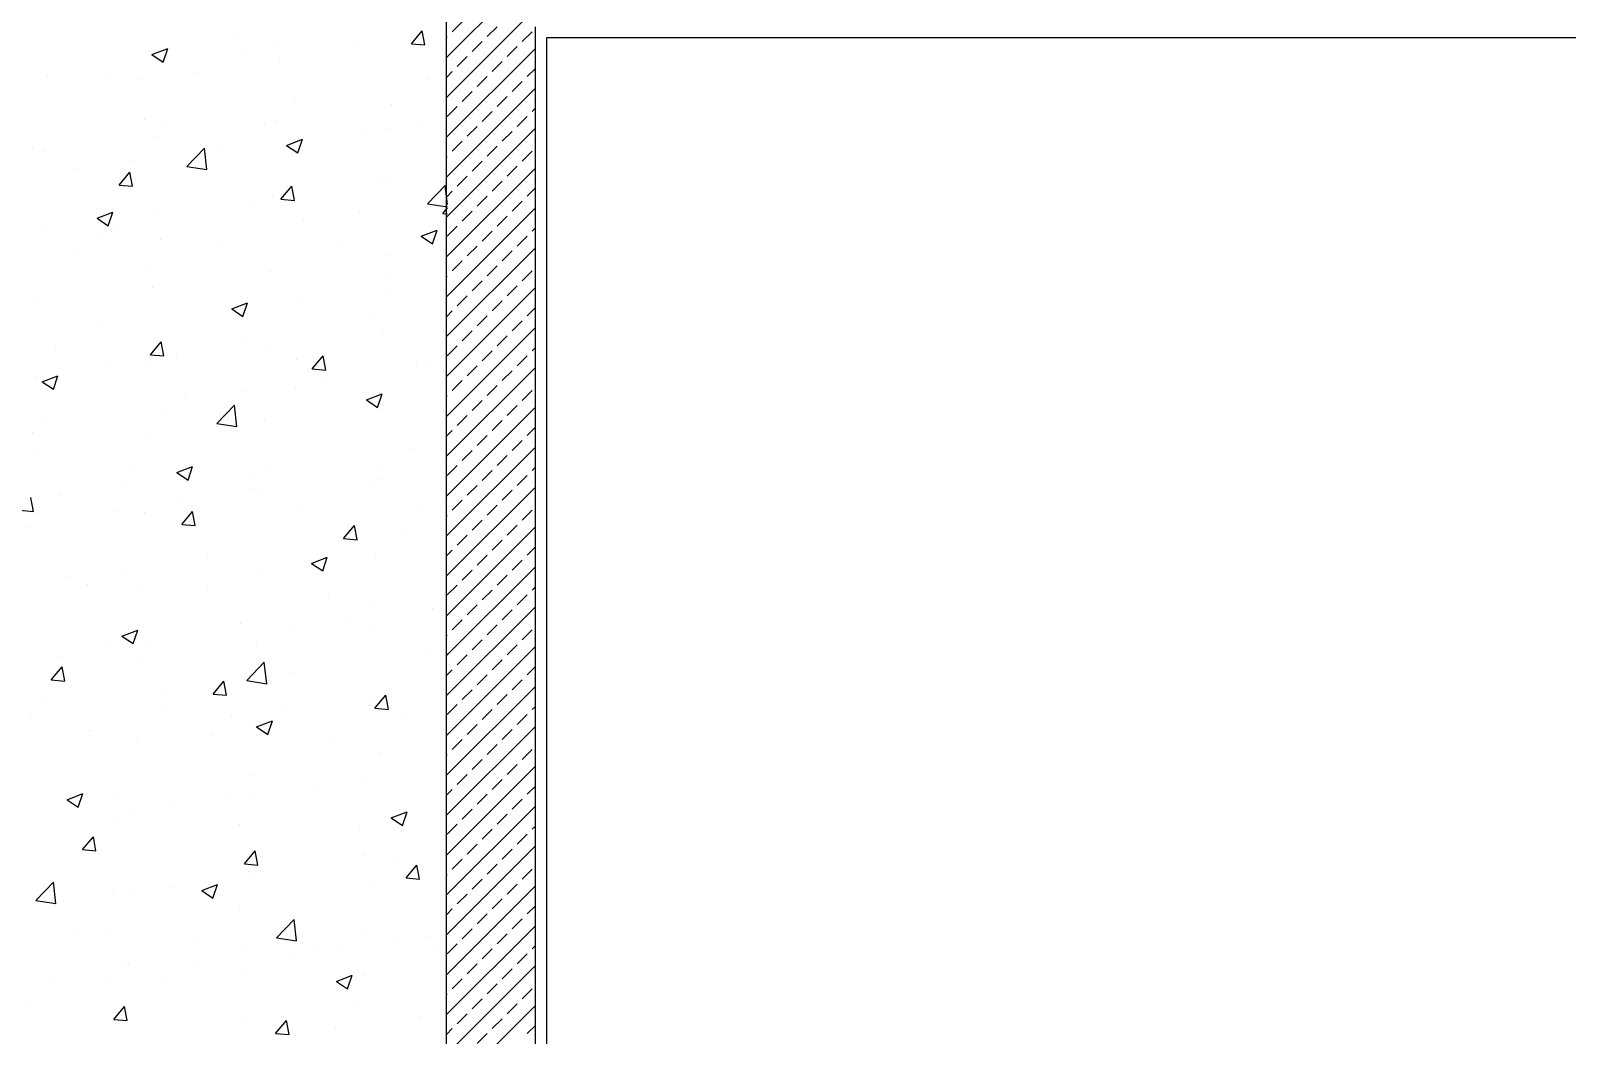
# Model space of a CAD drawing. Header units: millimetres. Extents: x 43168.9 to 43194.6, y -25545.1 to -25543.4.
# Drawn here: x 43181.0982 to 43181.2366, y -25544.6834 to -25544.5929 of the extents above; entities that cross this region are included whole.
import ezdxf

# ---------------------------------------------------------------- set-up
doc = ezdxf.new("R2010")
doc.units = ezdxf.units.MM
doc.header["$LTSCALE"] = 200
for name, color, linetype in [('kolon-b.a_sgh', 6, 'Continuous'), ('siva_sgh', 145, 'Continuous'), ('tarama-betonarme_sgh', 223, 'Continuous'), ('tarama-zemin_sgh', 197, 'Continuous')]:
    doc.layers.add(name, color=color, linetype=linetype)

msp = doc.modelspace()

# ---------------------------------------------------------------- linework, layer by layer
at = {"layer": 'kolon-b.a_sgh'}
for p, q in [((43181.13562, -25544.78256), (43181.13562, -25544.46255)), ((43181.14362, -25544.74656), (43181.14362, -25544.59256))]:
    msp.add_line(p, q, dxfattribs=at)
at = {"layer": 'siva_sgh'}
for p, q in [((43181.36264, -25544.59356), (43181.14462, -25544.59356)), ((43181.14462, -25544.59356), (43181.14462, -25544.74656))]:
    msp.add_line(p, q, dxfattribs=at)
at = {"layer": 'tarama-betonarme_sgh'}
for p, q in [((43181.13562, -25544.59533), (43181.14439, -25544.58656)), ((43181.13562, -25544.59892), (43181.14798, -25544.58656)), ((43181.13614, -25544.59301), (43181.13704, -25544.59211)), ((43181.13929, -25544.59345), (43181.14018, -25544.59256)), ((43181.14243, -25544.5939), (43181.14333, -25544.59301)), ((43181.13562, -25544.59353), (43181.13569, -25544.59345)), ((43181.13562, -25544.60251), (43181.14362, -25544.59451)), ((43181.13794, -25544.5948), (43181.13884, -25544.5939)), ((43181.14108, -25544.59525), (43181.14198, -25544.59435)), ((43181.13659, -25544.59615), (43181.13749, -25544.59525)), ((43181.13973, -25544.5966), (43181.14063, -25544.5957)), ((43181.13562, -25544.59712), (43181.13614, -25544.5966)), ((43181.13839, -25544.59794), (43181.13929, -25544.59705)), ((43181.14288, -25544.59705), (43181.14362, -25544.59631)), ((43181.13562, -25544.6061), (43181.14362, -25544.5981)), ((43181.13704, -25544.59929), (43181.13794, -25544.59839)), ((43181.14153, -25544.59839), (43181.14243, -25544.5975)), ((43181.13569, -25544.60064), (43181.13659, -25544.59974)), ((43181.13884, -25544.60109), (43181.13973, -25544.60019)), ((43181.14018, -25544.59974), (43181.14108, -25544.59884)), ((43181.14333, -25544.60019), (43181.14362, -25544.5999)), ((43181.13749, -25544.60243), (43181.13839, -25544.60154)), ((43181.14198, -25544.60154), (43181.14288, -25544.60064)), ((43181.13562, -25544.6097), (43181.14362, -25544.6017)), ((43181.13614, -25544.60378), (43181.13704, -25544.60288)), ((43181.14063, -25544.60288), (43181.14153, -25544.60199)), ((43181.13562, -25544.60431), (43181.13569, -25544.60423)), ((43181.13929, -25544.60423), (43181.14018, -25544.60333)), ((43181.14243, -25544.60468), (43181.14333, -25544.60378)), ((43181.13562, -25544.61329), (43181.14362, -25544.60529)), ((43181.13794, -25544.60558), (43181.13884, -25544.60468)), ((43181.14108, -25544.60603), (43181.14198, -25544.60513)), ((43181.13659, -25544.60693), (43181.13749, -25544.60603)), ((43181.13973, -25544.60737), (43181.14063, -25544.60648)), ((43181.14288, -25544.60782), (43181.14362, -25544.60708)), ((43181.13562, -25544.6079), (43181.13614, -25544.60737)), ((43181.13839, -25544.60872), (43181.13929, -25544.60782)), ((43181.14153, -25544.60917), (43181.14243, -25544.60827)), ((43181.13562, -25544.61688), (43181.14362, -25544.60888)), ((43181.13704, -25544.61007), (43181.13794, -25544.60917)), ((43181.14018, -25544.61052), (43181.14108, -25544.60962)), ((43181.13569, -25544.61142), (43181.13659, -25544.61052)), ((43181.13884, -25544.61186), (43181.13973, -25544.61097)), ((43181.14333, -25544.61097), (43181.14362, -25544.61068)), ((43181.13562, -25544.62047), (43181.14362, -25544.61247)), ((43181.13749, -25544.61321), (43181.13839, -25544.61231)), ((43181.14198, -25544.61231), (43181.14288, -25544.61142)), ((43181.13614, -25544.61456), (43181.13704, -25544.61366)), ((43181.14063, -25544.61366), (43181.14153, -25544.61276)), ((43181.13562, -25544.61508), (43181.13569, -25544.61501)), ((43181.13929, -25544.61501), (43181.14018, -25544.61411)), ((43181.14243, -25544.61546), (43181.14333, -25544.61456)), ((43181.13562, -25544.62406), (43181.14362, -25544.61606)), ((43181.13659, -25544.6177), (43181.13749, -25544.6168)), ((43181.13794, -25544.61635), (43181.13884, -25544.61546)), ((43181.14108, -25544.6168), (43181.14198, -25544.61591)), ((43181.13562, -25544.61868), (43181.13614, -25544.61815)), ((43181.13973, -25544.61815), (43181.14063, -25544.61725)), ((43181.14288, -25544.6186), (43181.14362, -25544.61786)), ((43181.13839, -25544.6195), (43181.13929, -25544.6186)), ((43181.14153, -25544.61995), (43181.14243, -25544.61905)), ((43181.13562, -25544.62766), (43181.14362, -25544.61966)), ((43181.13704, -25544.62084), (43181.13794, -25544.61995)), ((43181.14018, -25544.62129), (43181.14108, -25544.6204)), ((43181.13569, -25544.62219), (43181.13659, -25544.62129)), ((43181.13884, -25544.62264), (43181.13973, -25544.62174)), ((43181.14198, -25544.62309), (43181.14288, -25544.62219)), ((43181.14333, -25544.62174), (43181.14362, -25544.62145)), ((43181.13562, -25544.63125), (43181.14362, -25544.62325)), ((43181.13749, -25544.62399), (43181.13839, -25544.62309)), ((43181.14063, -25544.62444), (43181.14153, -25544.62354)), ((43181.13614, -25544.62533), (43181.13704, -25544.62444)), ((43181.13929, -25544.62578), (43181.14018, -25544.62489)), ((43181.13562, -25544.62586), (43181.13569, -25544.62578)), ((43181.13794, -25544.62713), (43181.13884, -25544.62623)), ((43181.14243, -25544.62623), (43181.14333, -25544.62533)), ((43181.13562, -25544.63484), (43181.14362, -25544.62684)), ((43181.13659, -25544.62848), (43181.13749, -25544.62758)), ((43181.14108, -25544.62758), (43181.14198, -25544.62668)), ((43181.13562, -25544.62945), (43181.13614, -25544.62893)), ((43181.13973, -25544.62893), (43181.14063, -25544.62803)), ((43181.14288, -25544.62938), (43181.14362, -25544.62864)), ((43181.13562, -25544.63843), (43181.14362, -25544.63043)), ((43181.13839, -25544.63027), (43181.13929, -25544.62938)), ((43181.14153, -25544.63072), (43181.14243, -25544.62982)), ((43181.13704, -25544.63162), (43181.13794, -25544.63072)), ((43181.14018, -25544.63207), (43181.14108, -25544.63117)), ((43181.13569, -25544.63297), (43181.13659, -25544.63207)), ((43181.13884, -25544.63342), (43181.13973, -25544.63252)), ((43181.14198, -25544.63387), (43181.14288, -25544.63297)), ((43181.14333, -25544.63252), (43181.14362, -25544.63223)), ((43181.13562, -25544.64202), (43181.14362, -25544.63402)), ((43181.13749, -25544.63476), (43181.13839, -25544.63387)), ((43181.14063, -25544.63521), (43181.14153, -25544.63431)), ((43181.13614, -25544.63611), (43181.13704, -25544.63521)), ((43181.13929, -25544.63656), (43181.14018, -25544.63566)), ((43181.14243, -25544.63701), (43181.14333, -25544.63611)), ((43181.13562, -25544.63664), (43181.13569, -25544.63656)), ((43181.13794, -25544.63791), (43181.13884, -25544.63701)), ((43181.14108, -25544.63836), (43181.14198, -25544.63746)), ((43181.13562, -25544.64562), (43181.14362, -25544.63762)), ((43181.13659, -25544.63925), (43181.13749, -25544.63836)), ((43181.13973, -25544.6397), (43181.14063, -25544.63881)), ((43181.13562, -25544.64023), (43181.13614, -25544.6397)), ((43181.13839, -25544.64105), (43181.13929, -25544.64015)), ((43181.14288, -25544.64015), (43181.14362, -25544.63941)), ((43181.13562, -25544.64921), (43181.14362, -25544.64121)), ((43181.13704, -25544.6424), (43181.13794, -25544.6415)), ((43181.14153, -25544.6415), (43181.14243, -25544.6406)), ((43181.13569, -25544.64374), (43181.13659, -25544.64285)), ((43181.14018, -25544.64285), (43181.14108, -25544.64195)), ((43181.14333, -25544.6433), (43181.14362, -25544.64301)), ((43181.13884, -25544.64419), (43181.13973, -25544.6433)), ((43181.14198, -25544.64464), (43181.14288, -25544.64374)), ((43181.13562, -25544.6528), (43181.14362, -25544.6448)), ((43181.13749, -25544.64554), (43181.13839, -25544.64464)), ((43181.14063, -25544.64599), (43181.14153, -25544.64509)), ((43181.13614, -25544.64689), (43181.13704, -25544.64599)), ((43181.13929, -25544.64734), (43181.14018, -25544.64644)), ((43181.14243, -25544.64779), (43181.14333, -25544.64689)), ((43181.13562, -25544.64741), (43181.13569, -25544.64734)), ((43181.13562, -25544.65639), (43181.14362, -25544.64839)), ((43181.13794, -25544.64868), (43181.13884, -25544.64779)), ((43181.14108, -25544.64913), (43181.14198, -25544.64823)), ((43181.13659, -25544.65003), (43181.13749, -25544.64913)), ((43181.13973, -25544.65048), (43181.14063, -25544.64958)), ((43181.13562, -25544.65101), (43181.13614, -25544.65048)), ((43181.13839, -25544.65183), (43181.13929, -25544.65093)), ((43181.14153, -25544.65228), (43181.14243, -25544.65138)), ((43181.14288, -25544.65093), (43181.14362, -25544.65019)), ((43181.13562, -25544.65999), (43181.14362, -25544.65199)), ((43181.13704, -25544.65317), (43181.13794, -25544.65228)), ((43181.14018, -25544.65362), (43181.14108, -25544.65272)), ((43181.13569, -25544.65452), (43181.13659, -25544.65362)), ((43181.13884, -25544.65497), (43181.13973, -25544.65407)), ((43181.14333, -25544.65407), (43181.14362, -25544.65378)), ((43181.13749, -25544.65632), (43181.13839, -25544.65542)), ((43181.14198, -25544.65542), (43181.14288, -25544.65452)), ((43181.13562, -25544.66358), (43181.14362, -25544.65558)), ((43181.13614, -25544.65766), (43181.13704, -25544.65677)), ((43181.14063, -25544.65677), (43181.14153, -25544.65587)), ((43181.13562, -25544.65819), (43181.13569, -25544.65811)), ((43181.13929, -25544.65811), (43181.14018, -25544.65721)), ((43181.14243, -25544.65856), (43181.14333, -25544.65766)), ((43181.13562, -25544.66717), (43181.14362, -25544.65917)), ((43181.13794, -25544.65946), (43181.13884, -25544.65856)), ((43181.14108, -25544.65991), (43181.14198, -25544.65901)), ((43181.13659, -25544.66081), (43181.13749, -25544.65991)), ((43181.13973, -25544.66126), (43181.14063, -25544.66036)), ((43181.14288, -25544.6617), (43181.14362, -25544.66097)), ((43181.13562, -25544.66178), (43181.13614, -25544.66126)), ((43181.13839, -25544.6626), (43181.13929, -25544.6617)), ((43181.14153, -25544.66305), (43181.14243, -25544.66215)), ((43181.13562, -25544.67076), (43181.14362, -25544.66276)), ((43181.13704, -25544.66395), (43181.13794, -25544.66305)), ((43181.14018, -25544.6644), (43181.14108, -25544.6635)), ((43181.13569, -25544.6653), (43181.13659, -25544.6644)), ((43181.13884, -25544.66575), (43181.13973, -25544.66485)), ((43181.14333, -25544.66485), (43181.14362, -25544.66456)), ((43181.13562, -25544.67435), (43181.14362, -25544.66635)), ((43181.13749, -25544.66709), (43181.13839, -25544.66619)), ((43181.14198, -25544.66619), (43181.14288, -25544.6653)), ((43181.13614, -25544.66844), (43181.13704, -25544.66754)), ((43181.13929, -25544.66889), (43181.14018, -25544.66799)), ((43181.14063, -25544.66754), (43181.14153, -25544.66664)), ((43181.13562, -25544.66897), (43181.13569, -25544.66889)), ((43181.13794, -25544.67024), (43181.13884, -25544.66934)), ((43181.14243, -25544.66934), (43181.14333, -25544.66844)), ((43181.13562, -25544.67795), (43181.14362, -25544.66995)), ((43181.13659, -25544.67158), (43181.13749, -25544.67068)), ((43181.14108, -25544.67068), (43181.14198, -25544.66979)), ((43181.13562, -25544.67256), (43181.13614, -25544.67203)), ((43181.13973, -25544.67203), (43181.14063, -25544.67113)), ((43181.14288, -25544.67248), (43181.14362, -25544.67174)), ((43181.13562, -25544.68154), (43181.14362, -25544.67354)), ((43181.13839, -25544.67338), (43181.13929, -25544.67248)), ((43181.14153, -25544.67383), (43181.14243, -25544.67293)), ((43181.13704, -25544.67473), (43181.13794, -25544.67383)), ((43181.14018, -25544.67518), (43181.14108, -25544.67428)), ((43181.13569, -25544.67607), (43181.13659, -25544.67518)), ((43181.13884, -25544.67652), (43181.13973, -25544.67562)), ((43181.14198, -25544.67697), (43181.14288, -25544.67607)), ((43181.14333, -25544.67562), (43181.14362, -25544.67533)), ((43181.13562, -25544.68513), (43181.14362, -25544.67713)), ((43181.13749, -25544.67787), (43181.13839, -25544.67697)), ((43181.14063, -25544.67832), (43181.14153, -25544.67742)), ((43181.13614, -25544.67922), (43181.13704, -25544.67832)), ((43181.13929, -25544.67967), (43181.14018, -25544.67877)), ((43181.13562, -25544.67974), (43181.13569, -25544.67967)), ((43181.13794, -25544.68101), (43181.13884, -25544.68011)), ((43181.14243, -25544.68011), (43181.14333, -25544.67922)), ((43181.13562, -25544.68872), (43181.14362, -25544.68072)), ((43181.13659, -25544.68236), (43181.13749, -25544.68146)), ((43181.14108, -25544.68146), (43181.14198, -25544.68056)), ((43181.13562, -25544.68333), (43181.13614, -25544.68281)), ((43181.13973, -25544.68281), (43181.14063, -25544.68191)), ((43181.14288, -25544.68326), (43181.14362, -25544.68252)), ((43181.13839, -25544.68416), (43181.13929, -25544.68326))]:
    msp.add_line(p, q, dxfattribs=at)
at = {"layer": 'tarama-zemin_sgh'}
for p, q in [((43181.13246, -25544.59409), (43181.13344, -25544.59292)), ((43181.13367, -25544.59419), (43181.13344, -25544.59292)), ((43181.10909, -25544.59507), (43181.11051, -25544.59452)), ((43181.1101, -25544.59575), (43181.11051, -25544.59452)), ((43181.11674, -25544.59334), (43181.11674, -25544.59334)), ((43181.12047, -25544.59422), (43181.12047, -25544.59422)), ((43181.12759, -25544.5938), (43181.12759, -25544.5938)), ((43181.13246, -25544.59409), (43181.13367, -25544.59419)), ((43181.1334, -25544.59396), (43181.1334, -25544.59396)), ((43181.10909, -25544.59507), (43181.1101, -25544.59575)), ((43181.10992, -25544.59574), (43181.10992, -25544.59574)), ((43181.11719, -25544.59488), (43181.11719, -25544.59488)), ((43181.12057, -25544.59565), (43181.12057, -25544.59565)), ((43181.09965, -25544.59704), (43181.09965, -25544.59704)), ((43181.10534, -25544.59691), (43181.10534, -25544.59691)), ((43181.10779, -25544.59733), (43181.10779, -25544.59733)), ((43181.11287, -25544.59666), (43181.11287, -25544.59666)), ((43181.1339, -25544.59731), (43181.1339, -25544.59731)), ((43181.12205, -25544.59934), (43181.12205, -25544.59934)), ((43181.13066, -25544.59955), (43181.13066, -25544.59955)), ((43181.10842, -25544.60094), (43181.10842, -25544.60094)), ((43181.1102, -25544.60138), (43181.1102, -25544.60138)), ((43181.11926, -25544.6014), (43181.11926, -25544.6014)), ((43181.12023, -25544.60098), (43181.12023, -25544.60098)), ((43181.13315, -25544.6013), (43181.13315, -25544.6013)), ((43181.10967, -25544.60251), (43181.10967, -25544.60251)), ((43181.12122, -25544.60325), (43181.12264, -25544.6027)), ((43181.12223, -25544.60393), (43181.12264, -25544.6027)), ((43181.12806, -25544.60197), (43181.12806, -25544.60197)), ((43181.13011, -25544.60186), (43181.13011, -25544.60186)), ((43181.09835, -25544.60341), (43181.09835, -25544.60341)), ((43181.09941, -25544.60381), (43181.09941, -25544.60381)), ((43181.11223, -25544.60515), (43181.11381, -25544.6035)), ((43181.11404, -25544.60543), (43181.11381, -25544.6035)), ((43181.11523, -25544.60366), (43181.11523, -25544.60366)), ((43181.12122, -25544.60325), (43181.12223, -25544.60393)), ((43181.10244, -25544.60534), (43181.10244, -25544.60534)), ((43181.10613, -25544.60682), (43181.10711, -25544.60565)), ((43181.10734, -25544.60693), (43181.10711, -25544.60565)), ((43181.10753, -25544.60467), (43181.10753, -25544.60467)), ((43181.11223, -25544.60515), (43181.11404, -25544.60543)), ((43181.10613, -25544.60682), (43181.10734, -25544.60693)), ((43181.1207, -25544.6081), (43181.12168, -25544.60693)), ((43181.12192, -25544.6082), (43181.12168, -25544.60693)), ((43181.12982, -25544.60645), (43181.12982, -25544.60645)), ((43181.13041, -25544.60632), (43181.13041, -25544.60632)), ((43181.13392, -25544.60851), (43181.1355, -25544.60686)), ((43181.1357, -25544.60857), (43181.1355, -25544.60686)), ((43181.11796, -25544.60849), (43181.11796, -25544.60849)), ((43181.11998, -25544.60775), (43181.11998, -25544.60775)), ((43181.1207, -25544.6081), (43181.12192, -25544.6082)), ((43181.1355, -25544.6083), (43181.1355, -25544.6083)), ((43181.10414, -25544.6098), (43181.10516, -25544.61048)), ((43181.10415, -25544.6098), (43181.10557, -25544.60925)), ((43181.10516, -25544.61048), (43181.10557, -25544.60925)), ((43181.10942, -25544.60927), (43181.10942, -25544.60927)), ((43181.1278, -25544.60932), (43181.1278, -25544.60932)), ((43181.13392, -25544.60851), (43181.1357, -25544.60879)), ((43181.13528, -25544.60937), (43181.1357, -25544.60887)), ((43181.13528, -25544.60937), (43181.1357, -25544.60941)), ((43181.09916, -25544.61057), (43181.09916, -25544.61057)), ((43181.10611, -25544.61052), (43181.10611, -25544.61052)), ((43181.12271, -25544.60999), (43181.12271, -25544.60999)), ((43181.13335, -25544.61143), (43181.13477, -25544.61088)), ((43181.13436, -25544.61211), (43181.13477, -25544.61088)), ((43181.10446, -25544.61133), (43181.10446, -25544.61133)), ((43181.10988, -25544.61168), (43181.10988, -25544.61168)), ((43181.11531, -25544.61178), (43181.11531, -25544.61178)), ((43181.12615, -25544.61224), (43181.12615, -25544.61224)), ((43181.13335, -25544.61143), (43181.13436, -25544.61211)), ((43181.10218, -25544.61269), (43181.10218, -25544.61269)), ((43181.13016, -25544.61308), (43181.13016, -25544.61308)), ((43181.10874, -25544.61406), (43181.10874, -25544.61406)), ((43181.11959, -25544.61451), (43181.11959, -25544.61451)), ((43181.11973, -25544.61451), (43181.11973, -25544.61451)), ((43181.13044, -25544.61497), (43181.13044, -25544.61497)), ((43181.10918, -25544.61604), (43181.10918, -25544.61604)), ((43181.13015, -25544.61632), (43181.13015, -25544.61632)), ((43181.09891, -25544.61734), (43181.09891, -25544.61734)), ((43181.11627, -25544.61798), (43181.1177, -25544.61744)), ((43181.11627, -25544.61798), (43181.11728, -25544.61866)), ((43181.11728, -25544.61866), (43181.1177, -25544.61744)), ((43181.11737, -25544.618), (43181.11737, -25544.618)), ((43181.12245, -25544.61733), (43181.12245, -25544.61733)), ((43181.12898, -25544.61858), (43181.12898, -25544.61858)), ((43181.10453, -25544.61969), (43181.10453, -25544.61969)), ((43181.10895, -25544.62211), (43181.10993, -25544.62094)), ((43181.11016, -25544.62221), (43181.10993, -25544.62094)), ((43181.11713, -25544.62061), (43181.11713, -25544.62061)), ((43181.12992, -25544.61985), (43181.12992, -25544.61985)), ((43181.10042, -25544.62166), (43181.10042, -25544.62166)), ((43181.10895, -25544.62211), (43181.11016, -25544.62221)), ((43181.11126, -25544.62211), (43181.11126, -25544.62211)), ((43181.11948, -25544.62128), (43181.11948, -25544.62128)), ((43181.12352, -25544.62338), (43181.1245, -25544.62221)), ((43181.12474, -25544.62349), (43181.1245, -25544.62221)), ((43181.10528, -25544.62265), (43181.10528, -25544.62265)), ((43181.10893, -25544.6228), (43181.10893, -25544.6228)), ((43181.12211, -25544.62257), (43181.12211, -25544.62257)), ((43181.12352, -25544.62338), (43181.12474, -25544.62349)), ((43181.13296, -25544.62303), (43181.13296, -25544.62303)), ((43181.13385, -25544.62304), (43181.13385, -25544.62304)), ((43181.09867, -25544.6241), (43181.09867, -25544.6241)), ((43181.0992, -25544.62454), (43181.10062, -25544.62399)), ((43181.0992, -25544.62454), (43181.10021, -25544.62522)), ((43181.10021, -25544.62522), (43181.10062, -25544.62399)), ((43181.12199, -25544.62507), (43181.12199, -25544.62507)), ((43181.1248, -25544.62433), (43181.1248, -25544.62433)), ((43181.11202, -25544.62602), (43181.11202, -25544.62602)), ((43181.11711, -25544.62535), (43181.11711, -25544.62535)), ((43181.1284, -25544.62616), (43181.12983, -25544.62562)), ((43181.1284, -25544.62616), (43181.12941, -25544.62685)), ((43181.12941, -25544.62685), (43181.12983, -25544.62562)), ((43181.09919, -25544.6277), (43181.09919, -25544.6277)), ((43181.11014, -25544.62711), (43181.11014, -25544.62711)), ((43181.11493, -25544.6283), (43181.11651, -25544.62666)), ((43181.11673, -25544.62858), (43181.11651, -25544.62666)), ((43181.12967, -25544.62661), (43181.12967, -25544.62661)), ((43181.09829, -25544.62914), (43181.09829, -25544.62914)), ((43181.11493, -25544.6283), (43181.11673, -25544.62858)), ((43181.11924, -25544.62804), (43181.11924, -25544.62804)), ((43181.10868, -25544.62957), (43181.10868, -25544.62957)), ((43181.09842, -25544.63087), (43181.09842, -25544.63087)), ((43181.13229, -25544.63066), (43181.13229, -25544.63066)), ((43181.10731, -25544.6325), (43181.10731, -25544.6325)), ((43181.11133, -25544.63272), (43181.11275, -25544.63217)), ((43181.11133, -25544.63272), (43181.11234, -25544.6334)), ((43181.11176, -25544.63336), (43181.11176, -25544.63336)), ((43181.11234, -25544.6334), (43181.11275, -25544.63217)), ((43181.11815, -25544.63296), (43181.11815, -25544.63296)), ((43181.11946, -25544.63235), (43181.11946, -25544.63235)), ((43181.129, -25544.63341), (43181.129, -25544.63341)), ((43181.12942, -25544.63338), (43181.12942, -25544.63338)), ((43181.12976, -25544.63218), (43181.12976, -25544.63218)), ((43181.10074, -25544.63477), (43181.10074, -25544.63477)), ((43181.10668, -25544.63403), (43181.10668, -25544.63403)), ((43181.1179, -25544.63422), (43181.1179, -25544.63422)), ((43181.09719, -25544.63611), (43181.09841, -25544.63622)), ((43181.09841, -25544.63622), (43181.09817, -25544.63495)), ((43181.11159, -25544.63523), (43181.11159, -25544.63523)), ((43181.11899, -25544.63481), (43181.11899, -25544.63481)), ((43181.12244, -25544.63568), (43181.12244, -25544.63568)), ((43181.13329, -25544.63614), (43181.13329, -25544.63614)), ((43181.10605, -25544.63625), (43181.10605, -25544.63625)), ((43181.10844, -25544.63633), (43181.10844, -25544.63633)), ((43181.11177, -25544.63739), (43181.11275, -25544.63622)), ((43181.11177, -25544.63739), (43181.11298, -25544.6375)), ((43181.11298, -25544.6375), (43181.11275, -25544.63622)), ((43181.12634, -25544.63867), (43181.12732, -25544.6375)), ((43181.12756, -25544.63877), (43181.12732, -25544.6375)), ((43181.09817, -25544.63763), (43181.09817, -25544.63763)), ((43181.12634, -25544.63867), (43181.12756, -25544.63877)), ((43181.12695, -25544.63867), (43181.12695, -25544.63867)), ((43181.13203, -25544.638), (43181.13203, -25544.638)), ((43181.12918, -25544.64014), (43181.12918, -25544.64014)), ((43181.10642, -25544.64137), (43181.10642, -25544.64137)), ((43181.11411, -25544.64036), (43181.11411, -25544.64036)), ((43181.11874, -25544.64157), (43181.11874, -25544.64157)), ((43181.12346, -25544.6409), (43181.12488, -25544.64035)), ((43181.12346, -25544.6409), (43181.12447, -25544.64158)), ((43181.12447, -25544.64158), (43181.12488, -25544.64035)), ((43181.10133, -25544.64204), (43181.10133, -25544.64204)), ((43181.10326, -25544.64283), (43181.10326, -25544.64283)), ((43181.10819, -25544.64309), (43181.10819, -25544.64309)), ((43181.11411, -25544.64328), (43181.11411, -25544.64328)), ((43181.12496, -25544.64374), (43181.12496, -25544.64374)), ((43181.12892, -25544.64431), (43181.12892, -25544.64431)), ((43181.13438, -25544.645), (43181.13438, -25544.645)), ((43181.10639, -25544.64745), (43181.10781, -25544.64691)), ((43181.1074, -25544.64813), (43181.10781, -25544.64691)), ((43181.11707, -25544.64634), (43181.11707, -25544.64634)), ((43181.1216, -25544.64669), (43181.1216, -25544.64669)), ((43181.12669, -25544.64602), (43181.12669, -25544.64602)), ((43181.12893, -25544.6469), (43181.12893, -25544.6469)), ((43181.10522, -25544.64838), (43181.10522, -25544.64838)), ((43181.10639, -25544.64745), (43181.1074, -25544.64813)), ((43181.10877, -25544.64838), (43181.10877, -25544.64838)), ((43181.1185, -25544.64834), (43181.1185, -25544.64834)), ((43181.10107, -25544.64939), (43181.10107, -25544.64939)), ((43181.10794, -25544.64986), (43181.10794, -25544.64986)), ((43181.11762, -25544.65146), (43181.1192, -25544.64981)), ((43181.11943, -25544.65174), (43181.1192, -25544.64981)), ((43181.13379, -25544.64877), (43181.13379, -25544.64877)), ((43181.13559, -25544.64908), (43181.1357, -25544.64904)), ((43181.13559, -25544.64908), (43181.1357, -25544.64915)), ((43181.10001, -25544.6514), (43181.10099, -25544.65023)), ((43181.10001, -25544.6514), (43181.10123, -25544.65151)), ((43181.10123, -25544.65151), (43181.10099, -25544.65023)), ((43181.12193, -25544.6508), (43181.12193, -25544.6508)), ((43181.11459, -25544.65267), (43181.11557, -25544.65151)), ((43181.11459, -25544.65267), (43181.1158, -25544.65278)), ((43181.1158, -25544.65278), (43181.11557, -25544.65151)), ((43181.11762, -25544.65146), (43181.11943, -25544.65174)), ((43181.12916, -25544.65395), (43181.13014, -25544.65278)), ((43181.13038, -25544.65406), (43181.13014, -25544.65278)), ((43181.09931, -25544.65321), (43181.09931, -25544.65321)), ((43181.11008, -25544.65284), (43181.11008, -25544.65284)), ((43181.11015, -25544.65367), (43181.11015, -25544.65367)), ((43181.121, -25544.65413), (43181.121, -25544.65413)), ((43181.12134, -25544.65403), (43181.12134, -25544.65403)), ((43181.12868, -25544.65367), (43181.12868, -25544.65367)), ((43181.12904, -25544.65302), (43181.12904, -25544.65302)), ((43181.12916, -25544.65395), (43181.13038, -25544.65406)), ((43181.09823, -25544.65487), (43181.09823, -25544.65487)), ((43181.11626, -25544.6547), (43181.11626, -25544.6547)), ((43181.11825, -25544.6551), (43181.11825, -25544.6551)), ((43181.11852, -25544.65563), (43181.11994, -25544.65509)), ((43181.11953, -25544.65632), (43181.11994, -25544.65509)), ((43181.13185, -25544.65458), (43181.13185, -25544.65458)), ((43181.10342, -25544.65639), (43181.10342, -25544.65639)), ((43181.10359, -25544.65594), (43181.10359, -25544.65594)), ((43181.10769, -25544.65662), (43181.10769, -25544.65662)), ((43181.11444, -25544.6564), (43181.11444, -25544.6564)), ((43181.11851, -25544.65563), (43181.11953, -25544.65632)), ((43181.12529, -25544.65686), (43181.12529, -25544.65686)), ((43181.1297, -25544.65792), (43181.1297, -25544.65792)), ((43181.11784, -25544.65995), (43181.11784, -25544.65995)), ((43181.12369, -25544.66103), (43181.12369, -25544.66103)), ((43181.12843, -25544.66043), (43181.12843, -25544.66043)), ((43181.10144, -25544.66219), (43181.10286, -25544.66164)), ((43181.10144, -25544.66219), (43181.10245, -25544.66287)), ((43181.10245, -25544.66287), (43181.10286, -25544.66164)), ((43181.10599, -25544.66198), (43181.10599, -25544.66198)), ((43181.116, -25544.66205), (43181.116, -25544.66205)), ((43181.118, -25544.66186), (43181.118, -25544.66186)), ((43181.10745, -25544.66339), (43181.10745, -25544.66339)), ((43181.11091, -25544.66272), (43181.11091, -25544.66272)), ((43181.13064, -25544.66381), (43181.13207, -25544.66327)), ((43181.13064, -25544.66381), (43181.13165, -25544.6645)), ((43181.13165, -25544.6645), (43181.13207, -25544.66327)), ((43181.10611, -25544.664), (43181.10611, -25544.664)), ((43181.11696, -25544.66445), (43181.11696, -25544.66445)), ((43181.12781, -25544.66491), (43181.12781, -25544.66491)), ((43181.10283, -25544.66668), (43181.10381, -25544.66552)), ((43181.10404, -25544.66679), (43181.10381, -25544.66552)), ((43181.10283, -25544.66668), (43181.10404, -25544.66679)), ((43181.11741, -25544.66796), (43181.11838, -25544.66679)), ((43181.11741, -25544.66796), (43181.11862, -25544.66807)), ((43181.11862, -25544.66807), (43181.11838, -25544.66679)), ((43181.12819, -25544.6672), (43181.12819, -25544.6672)), ((43181.13118, -25544.66736), (43181.13118, -25544.66736)), ((43181.11775, -25544.66863), (43181.11775, -25544.66863)), ((43181.11835, -25544.66905), (43181.11835, -25544.66905)), ((43181.13198, -25544.66923), (43181.13296, -25544.66807)), ((43181.13198, -25544.66923), (43181.13319, -25544.66934)), ((43181.13319, -25544.66934), (43181.13296, -25544.66807)), ((43181.09863, -25544.67126), (43181.10021, -25544.66961)), ((43181.10043, -25544.67154), (43181.10021, -25544.66961)), ((43181.10556, -25544.67073), (43181.10556, -25544.67073)), ((43181.1072, -25544.67015), (43181.1072, -25544.67015)), ((43181.11065, -25544.67006), (43181.11065, -25544.67006)), ((43181.11357, -25544.67037), (43181.11499, -25544.66982)), ((43181.11357, -25544.67037), (43181.11458, -25544.67105)), ((43181.11458, -25544.67105), (43181.11499, -25544.66982)), ((43181.12886, -25544.67004), (43181.12886, -25544.67004)), ((43181.09863, -25544.67126), (43181.10043, -25544.67154)), ((43181.11701, -25544.67207), (43181.11701, -25544.67207)), ((43181.12031, -25544.67462), (43181.1219, -25544.67297)), ((43181.12212, -25544.6749), (43181.1219, -25544.67297)), ((43181.10215, -25544.67438), (43181.10215, -25544.67438)), ((43181.10516, -25544.67411), (43181.10516, -25544.67411)), ((43181.113, -25544.67484), (43181.113, -25544.67484)), ((43181.12031, -25544.67462), (43181.12212, -25544.6749)), ((43181.12794, -25544.67396), (43181.12794, -25544.67396)), ((43181.13092, -25544.6747), (43181.13092, -25544.6747)), ((43181.13373, -25544.6745), (43181.13373, -25544.6745)), ((43181.11751, -25544.67539), (43181.11751, -25544.67539)), ((43181.12385, -25544.6753), (43181.12385, -25544.6753)), ((43181.12583, -25544.67537), (43181.12583, -25544.67537)), ((43181.1347, -25544.67575), (43181.1347, -25544.67575)), ((43181.10644, -25544.67711), (43181.10644, -25544.67711)), ((43181.10695, -25544.67692), (43181.10695, -25544.67692)), ((43181.113, -25544.67706), (43181.113, -25544.67706)), ((43181.11729, -25544.67757), (43181.11729, -25544.67757)), ((43181.12187, -25544.67654), (43181.12187, -25544.67654)), ((43181.10022, -25544.67874), (43181.10022, -25544.67874)), ((43181.10531, -25544.67807), (43181.10531, -25544.67807)), ((43181.11002, -25544.67857), (43181.11002, -25544.67857)), ((43181.1257, -25544.67855), (43181.12712, -25544.678)), ((43181.1257, -25544.67855), (43181.12671, -25544.67923)), ((43181.12671, -25544.67923), (43181.12712, -25544.678)), ((43181.12813, -25544.67803), (43181.12813, -25544.67803)), ((43181.09817, -25544.6806), (43181.09817, -25544.6806)), ((43181.10565, -25544.68197), (43181.10663, -25544.6808)), ((43181.10686, -25544.68207), (43181.10663, -25544.6808)), ((43181.12769, -25544.68073), (43181.12769, -25544.68073)), ((43181.13327, -25544.6817), (43181.13327, -25544.6817)), ((43181.10565, -25544.68197), (43181.10686, -25544.68207)), ((43181.11726, -25544.68216), (43181.11726, -25544.68216)), ((43181.12022, -25544.68324), (43181.1212, -25544.68208)), ((43181.12144, -25544.68335), (43181.1212, -25544.68208)), ((43181.12558, -25544.68272), (43181.12558, -25544.68272)), ((43181.12022, -25544.68324), (43181.12144, -25544.68335)), ((43181.12049, -25544.68339), (43181.12049, -25544.68339))]:
    msp.add_line(p, q, dxfattribs=at)

doc.saveas('drawing.dxf')
